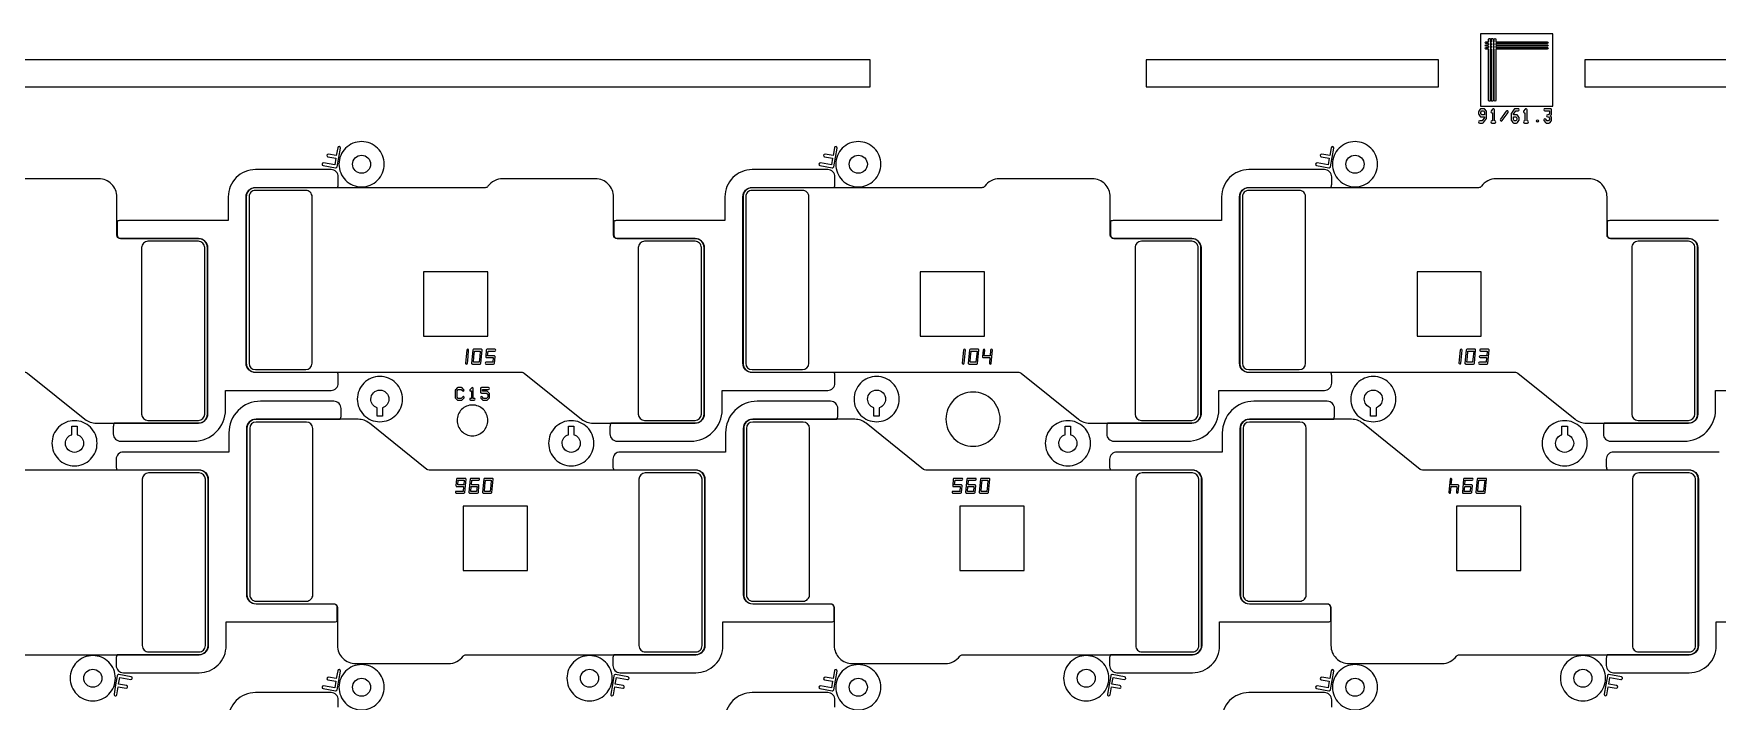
# Model space of a CAD drawing. Extents: x 2541 to 3941, y 2348 to 3338.
# Drawn here: x 3511 to 3604.2, y 2880.8 to 2917.7 of the extents above; entities that cross this region are included whole.
import ezdxf

# ---------------------------------------------------------------- set-up
doc = ezdxf.new("R2010")
doc.units = 0
doc.layers.get('0').update_dxf_attribs({"lineweight": 0})
doc.layers.add('barcodea-b_layer1', color=2, linetype='Continuous')
doc.layers.add('susa-b_layer0', color=1, linetype='Continuous')

msp = doc.modelspace()

# ---------------------------------------------------------------- linework, layer by layer
for p, q in [((3591.77072, 2912.77244), (3591.85019, 2912.77244)), ((3593.57072, 2912.77244), (3593.65019, 2912.77244)), ((3535.3018, 2897.45292), (3535.40113, 2897.45292))]:
    msp.add_line(p, q)
at = {"linetype": 'Continuous'}
for points in [[(3595.05178, 2913.71244), (3595.05178, 2917.71244), (3591.05178, 2917.71244), (3591.05178, 2913.71244)], [(3591.65818, 2917.10564), (3591.65818, 2917.16694), (3591.59688, 2917.16694), (3591.59688, 2917.10564)], [(3591.65818, 2916.95334), (3591.65818, 2917.01464), (3591.59688, 2917.01464), (3591.59688, 2916.95334)], [(3591.81048, 2917.10564), (3591.81048, 2917.16694), (3591.74918, 2917.16694), (3591.74918, 2917.10564)], [(3591.81048, 2916.95334), (3591.81048, 2917.01464), (3591.74918, 2917.01464), (3591.74918, 2916.95334)], [(3557.30366, 2914.76688), (3557.30366, 2916.26688), (3450.3203, 2916.26688), (3450.3203, 2914.76688)], [(3588.72902, 2914.76688), (3588.72902, 2916.26688), (3572.57025, 2916.26688), (3572.57025, 2914.76688)], [(3674.46389, 2914.76688), (3674.46389, 2916.26688), (3596.82742, 2916.26688), (3596.82742, 2914.76688)], [(3591.26966, 2913.23019), (3591.12233, 2913.23019), (3591.07178, 2913.30181), (3591.07178, 2913.37631), (3591.12233, 2913.44793), (3591.2191, 2913.44793), (3591.26966, 2913.37631)], [(3593.06966, 2912.96406), (3593.0191, 2912.89244), (3592.92233, 2912.89244), (3592.87178, 2912.96406), (3592.87178, 2913.11019), (3593.0191, 2913.11019), (3593.06966, 2913.03856)], [(3535.73996, 2900.16906), (3535.71076, 2899.8643), (3535.68066, 2899.55001), (3535.35926, 2899.55001), (3535.38845, 2899.85477), (3535.41856, 2900.16906)], [(3563.20996, 2900.16906), (3563.18076, 2899.8643), (3563.15066, 2899.55001), (3562.82926, 2899.55001), (3562.85845, 2899.85477), (3562.88856, 2900.16906)], [(3590.67996, 2900.16906), (3590.65076, 2899.8643), (3590.62066, 2899.55001), (3590.29926, 2899.55001), (3590.32845, 2899.85477), (3590.35856, 2900.16906)], [(3534.84663, 2893.03375), (3534.82178, 2892.77423), (3534.50038, 2892.77423), (3534.52524, 2893.03375)], [(3536.34663, 2893.03375), (3536.31744, 2892.72899), (3536.28734, 2892.4147), (3535.96594, 2892.4147), (3535.99513, 2892.71946), (3536.02524, 2893.03375)], [(3563.81663, 2893.03375), (3563.78744, 2892.72899), (3563.75734, 2892.4147), (3563.43594, 2892.4147), (3563.46513, 2892.71946), (3563.49524, 2893.03375)], [(3591.28663, 2893.03375), (3591.25744, 2892.72899), (3591.22734, 2892.4147), (3590.90594, 2892.4147), (3590.93513, 2892.71946), (3590.96524, 2893.03375)], [(3535.5622, 2892.67423), (3535.53734, 2892.4147), (3535.21594, 2892.4147), (3535.2408, 2892.67423)], [(3563.0322, 2892.67423), (3563.00734, 2892.4147), (3562.68594, 2892.4147), (3562.7108, 2892.67423)], [(3590.5022, 2892.67423), (3590.47734, 2892.4147), (3590.15594, 2892.4147), (3590.1808, 2892.67423)]]:
    msp.add_lwpolyline(points, close=True, dxfattribs=at)
for points in [[(3594.74438, 2916.86234), (3591.90148, 2916.86234), (3591.90148, 2914.01944, -1), (3591.81048, 2914.01944), (3591.81048, 2916.86234), (3591.74918, 2916.86234), (3591.74918, 2914.01944, -1), (3591.65818, 2914.01944), (3591.65818, 2916.86234), (3591.59688, 2916.86234), (3591.59688, 2914.01944, -1), (3591.50588, 2914.01944), (3591.50588, 2916.86234), (3591.35558, 2916.86234, -1), (3591.35558, 2916.95334), (3591.50588, 2916.95334), (3591.50588, 2917.01464), (3591.35558, 2917.01464, -1), (3591.35558, 2917.10564), (3591.50588, 2917.10564), (3591.50588, 2917.16694), (3591.35558, 2917.16694, -1), (3591.35558, 2917.25794), (3591.50588, 2917.25794), (3591.50588, 2917.40824, -1), (3591.59688, 2917.40824), (3591.59688, 2917.25794), (3591.65818, 2917.25794), (3591.65818, 2917.40824, -1), (3591.74918, 2917.40824), (3591.74918, 2917.25794), (3591.81048, 2917.25794), (3591.81048, 2917.40824, -1), (3591.90148, 2917.40824), (3591.90148, 2917.25794), (3594.74438, 2917.25794, -1), (3594.74438, 2917.16694), (3591.90148, 2917.16694), (3591.90148, 2917.10564), (3594.74438, 2917.10564, -1), (3594.74438, 2917.01464), (3591.90148, 2917.01464), (3591.90148, 2916.95334), (3594.74438, 2916.95334, -1)], [(3591.38966, 2913.0576), (3591.38966, 2913.17019), (3591.38966, 2913.39535, 0.156474), (3591.37847, 2913.43024), (3591.29941, 2913.54225, 0.245285), (3591.25019, 2913.56793), (3591.09125, 2913.56793, 0.245298), (3591.04203, 2913.54225), (3590.96296, 2913.43024, 0.156461), (3590.95178, 2913.39535), (3590.95178, 2913.28277, 0.156474), (3590.96296, 2913.24788), (3591.04203, 2913.13587, 0.245285), (3591.09125, 2913.11019), (3591.26966, 2913.11019), (3591.26966, 2913.07665), (3591.13963, 2912.89244), (3591.01178, 2912.89244, 1), (3591.01178, 2912.77244), (3591.17072, 2912.77244, 0.245298), (3591.21994, 2912.79813), (3591.37847, 2913.02271, 0.156461)], [(3594.98966, 2912.94502), (3594.98966, 2913.0576, 0.156474), (3594.97847, 2913.09249), (3594.92363, 2913.17019), (3594.97847, 2913.24788, 0.156461), (3594.98966, 2913.28277), (3594.98966, 2913.50793, 0.414245), (3594.92966, 2913.56793), (3594.61178, 2913.56793, 1), (3594.61178, 2913.44793), (3594.86966, 2913.44793), (3594.86966, 2913.30181), (3594.8191, 2913.23019), (3594.77072, 2913.23019, 1), (3594.77072, 2913.11019), (3594.8191, 2913.11019), (3594.86966, 2913.03856), (3594.86966, 2912.96406), (3594.8191, 2912.89244), (3594.72233, 2912.89244), (3594.66079, 2912.97962, 1), (3594.56276, 2912.91042), (3594.64203, 2912.79813, 0.245285), (3594.69125, 2912.77244), (3594.85019, 2912.77244, 0.245298), (3594.89941, 2912.79813), (3594.97847, 2912.91013, 0.156461)], [(3592.57867, 2913.36075, 1), (3592.48064, 2913.42995), (3592.16276, 2912.97962, 1), (3592.26079, 2912.91042)], [(3530.4251, 2910.49785, 0.414215), (3529.1751, 2911.74785, 0.414215), (3527.9251, 2910.49785, 0.414215), (3529.1751, 2909.24785, 0.414215)], [(3557.8951, 2910.49785, 0.414215), (3556.6451, 2911.74785, 0.414215), (3555.3951, 2910.49785, 0.414215), (3556.6451, 2909.24785, 0.414215)], [(3585.3651, 2910.49785, 0.414215), (3584.1151, 2911.74785, 0.414215), (3582.8651, 2910.49785, 0.414215), (3584.1151, 2909.24785, 0.414215)], [(3528.0033, 2911.38563, 1), (3527.85558, 2911.41168), (3527.77804, 2910.97194), (3527.3383, 2911.04948, 1), (3527.31226, 2910.90176), (3527.752, 2910.82422), (3527.68748, 2910.45834), (3527.07654, 2910.56606, 1), (3527.0505, 2910.41834), (3527.7353, 2910.29759, 0.414237), (3527.82218, 2910.35843), (3527.91268, 2910.87169), (3527.9128, 2910.87237)], [(3529.6751, 2910.49785, -0.414217), (3529.1751, 2909.99785, -0.414217), (3528.6751, 2910.49785, -0.414217), (3529.1751, 2910.99785, -0.414217)], [(3555.4733, 2911.38563, 1), (3555.32558, 2911.41168), (3555.24804, 2910.97194), (3554.8083, 2911.04948, 1), (3554.78226, 2910.90176), (3555.222, 2910.82422), (3555.15748, 2910.45834), (3554.54654, 2910.56606, 1), (3554.5205, 2910.41834), (3555.2053, 2910.29759, 0.414237), (3555.29218, 2910.35843), (3555.38268, 2910.87169), (3555.3828, 2910.87237)], [(3557.1451, 2910.49785, -0.414217), (3556.6451, 2909.99785, -0.414217), (3556.1451, 2910.49785, -0.414217), (3556.6451, 2910.99785, -0.414217)], [(3582.9433, 2911.38563, 1), (3582.79558, 2911.41168), (3582.71804, 2910.97194), (3582.2783, 2911.04948, 1), (3582.25226, 2910.90176), (3582.692, 2910.82422), (3582.62748, 2910.45834), (3582.01654, 2910.56606, 1), (3581.9905, 2910.41834), (3582.6753, 2910.29759, 0.414237), (3582.76218, 2910.35843), (3582.85268, 2910.87169), (3582.8528, 2910.87237)], [(3584.6151, 2910.49785, -0.414217), (3584.1151, 2909.99785, -0.414217), (3583.6151, 2910.49785, -0.414217), (3584.1151, 2910.99785, -0.414217)], [(3527.88437, 2898.39688), (3527.88437, 2898.79688, 0.124386), (3527.83636, 2898.98688), (3523.29948, 2898.98688, -0.414365), (3522.7896, 2899.49701), (3522.7896, 2908.69688, -0.414366), (3523.29948, 2909.20701), (3527.83636, 2909.20701, 0.124392), (3527.88437, 2909.39701), (3527.88437, 2909.79701, 0.414218), (3527.48437, 2910.19701), (3523.29948, 2910.19701, 0.414364), (3521.7996, 2908.69638), (3521.7996, 2907.38701), (3515.84249, 2907.38701, 0.124388), (3515.65249, 2907.33901), (3515.65249, 2906.58701, 0.414224), (3515.84249, 2906.39701), (3520.14947, 2906.39701, -0.414218), (3520.65959, 2905.88688), (3520.65959, 2896.687, -0.414217), (3520.14947, 2896.17688), (3515.4905, 2896.17688, 0.124388), (3515.44249, 2895.98688), (3515.44249, 2895.58688, 0.414218), (3515.84249, 2895.18688), (3519.89959, 2895.18688, 0.414215), (3521.64959, 2896.93688), (3521.64959, 2897.99688), (3527.48437, 2897.99688, 0.414218)], [(3555.35437, 2898.39688), (3555.35437, 2898.79688, 0.124386), (3555.30636, 2898.98688), (3550.76948, 2898.98688, -0.414365), (3550.2596, 2899.49701), (3550.2596, 2908.69688, -0.414366), (3550.76948, 2909.20701), (3555.30636, 2909.20701, 0.124392), (3555.35437, 2909.39701), (3555.35437, 2909.79701, 0.414218), (3554.95437, 2910.19701), (3550.76948, 2910.19701, 0.414364), (3549.2696, 2908.69638), (3549.2696, 2907.38701), (3543.31249, 2907.38701, 0.124388), (3543.12249, 2907.33901), (3543.12249, 2906.58701, 0.414224), (3543.31249, 2906.39701), (3547.61947, 2906.39701, -0.414218), (3548.12959, 2905.88688), (3548.12959, 2896.687, -0.414217), (3547.61947, 2896.17688), (3542.9605, 2896.17688, 0.124388), (3542.91249, 2895.98688), (3542.91249, 2895.58688, 0.414218), (3543.31249, 2895.18688), (3547.36959, 2895.18688, 0.414215), (3549.11959, 2896.93688), (3549.11959, 2897.99688), (3554.95437, 2897.99688, 0.414218)], [(3582.82437, 2898.39688), (3582.82437, 2898.79688, 0.124386), (3582.77636, 2898.98688), (3578.23948, 2898.98688, -0.414365), (3577.7296, 2899.49701), (3577.7296, 2908.69688, -0.414366), (3578.23948, 2909.20701), (3582.77636, 2909.20701, 0.124392), (3582.82437, 2909.39701), (3582.82437, 2909.79701, 0.414218), (3582.42437, 2910.19701), (3578.23948, 2910.19701, 0.414364), (3576.7396, 2908.69638), (3576.7396, 2907.38701), (3570.78249, 2907.38701, 0.124388), (3570.59249, 2907.33901), (3570.59249, 2906.58701, 0.414224), (3570.78249, 2906.39701), (3575.08947, 2906.39701, -0.414218), (3575.59959, 2905.88688), (3575.59959, 2896.687, -0.414217), (3575.08947, 2896.17688), (3570.4305, 2896.17688, 0.124388), (3570.38249, 2895.98688), (3570.38249, 2895.58688, 0.414218), (3570.78249, 2895.18688), (3574.83959, 2895.18688, 0.414215), (3576.58959, 2896.93688), (3576.58959, 2897.99688), (3582.42437, 2897.99688, 0.414218)], [(3520.64959, 2896.687), (3520.64959, 2905.88688, 0.414219), (3520.14947, 2906.38701), (3515.84249, 2906.38701, -0.414223), (3515.64249, 2906.58701), (3515.64249, 2908.69181, 0.414215), (3514.64249, 2909.6918), (3509.5056, 2909.6918, 0.24029), (3508.69596, 2909.2792, -0.240069), (3508.53453, 2909.19701), (3495.82948, 2909.19701, 0.414366), (3495.3296, 2908.69689), (3495.3296, 2899.49701, 0.414365), (3495.82948, 2898.99688), (3510.57901, 2898.99688, -0.170771), (3510.70422, 2898.95284), (3513.87516, 2896.4071, 0.170765), (3514.50127, 2896.18688), (3520.14947, 2896.18688, 0.414218)], [(3548.11959, 2896.687), (3548.11959, 2905.88688, 0.414219), (3547.61947, 2906.38701), (3543.31249, 2906.38701, -0.414223), (3543.11249, 2906.58701), (3543.11249, 2908.69181, 0.414215), (3542.11249, 2909.6918), (3536.9756, 2909.6918, 0.24029), (3536.16596, 2909.2792, -0.240069), (3536.00453, 2909.19701), (3523.29948, 2909.19701, 0.414366), (3522.7996, 2908.69689), (3522.7996, 2899.49701, 0.414365), (3523.29948, 2898.99688), (3538.04901, 2898.99688, -0.170771), (3538.17422, 2898.95284), (3541.34516, 2896.4071, 0.170765), (3541.97127, 2896.18688), (3547.61947, 2896.18688, 0.414218)], [(3575.58959, 2896.687), (3575.58959, 2905.88688, 0.414219), (3575.08947, 2906.38701), (3570.78249, 2906.38701, -0.414223), (3570.58249, 2906.58701), (3570.58249, 2908.69181, 0.414215), (3569.58249, 2909.6918), (3564.4456, 2909.6918, 0.24029), (3563.63596, 2909.2792, -0.240069), (3563.47453, 2909.19701), (3550.76948, 2909.19701, 0.414366), (3550.2696, 2908.69689), (3550.2696, 2899.49701, 0.414365), (3550.76948, 2898.99688), (3565.51901, 2898.99688, -0.170771), (3565.64422, 2898.95284), (3568.81516, 2896.4071, 0.170765), (3569.44127, 2896.18688), (3575.08947, 2896.18688, 0.414218)], [(3603.05959, 2896.687), (3603.05959, 2905.88688, 0.414219), (3602.55947, 2906.38701), (3598.25249, 2906.38701, -0.414223), (3598.05249, 2906.58701), (3598.05249, 2908.69181, 0.414215), (3597.05249, 2909.6918), (3591.9156, 2909.6918, 0.24029), (3591.10596, 2909.2792, -0.240069), (3590.94453, 2909.19701), (3578.23948, 2909.19701, 0.414366), (3577.7396, 2908.69689), (3577.7396, 2899.49701, 0.414365), (3578.23948, 2898.99688), (3592.98901, 2898.99688, -0.170771), (3593.11422, 2898.95284), (3596.28516, 2896.4071, 0.170765), (3596.91127, 2896.18688), (3602.55947, 2896.18688, 0.414218)], [(3535.09475, 2900.21429, 1), (3534.9952, 2900.22383), (3534.96076, 2899.8643), (3534.92633, 2899.50478, 1), (3535.02587, 2899.49524), (3535.06031, 2899.85477)], [(3535.84475, 2900.21429, 0.443552), (3535.7948, 2900.26906), (3535.37329, 2900.26906, 0.387555), (3535.32335, 2900.22383), (3535.25447, 2899.50478, 0.443552), (3535.30442, 2899.45001), (3535.72592, 2899.45001, 0.387555), (3535.77587, 2899.49524)], [(3536.56031, 2899.85477, 0.443552), (3536.51036, 2899.90953), (3536.1437, 2899.90953), (3536.16856, 2900.16906), (3536.54497, 2900.16906, 1), (3536.54497, 2900.26906), (3536.12329, 2900.26906, 0.387555), (3536.07335, 2900.22383), (3536.03891, 2899.8643, 0.443552), (3536.08886, 2899.80953), (3536.45552, 2899.80953), (3536.43066, 2899.55001), (3536.05425, 2899.55001, 1), (3536.05425, 2899.45001), (3536.47592, 2899.45001, 0.387555), (3536.52587, 2899.49524)], [(3562.56475, 2900.21429, 1), (3562.4652, 2900.22383), (3562.43076, 2899.8643), (3562.39633, 2899.50478, 1), (3562.49587, 2899.49524), (3562.53031, 2899.85477)], [(3563.31475, 2900.21429, 0.443552), (3563.2648, 2900.26906), (3562.84329, 2900.26906, 0.387555), (3562.79335, 2900.22383), (3562.72447, 2899.50478, 0.443552), (3562.77442, 2899.45001), (3563.19592, 2899.45001, 0.387555), (3563.24587, 2899.49524)], [(3564.06475, 2900.21429, 1), (3563.9652, 2900.22383), (3563.9351, 2899.90953), (3563.6137, 2899.90953), (3563.64289, 2900.21429, 1), (3563.54335, 2900.22383), (3563.50891, 2899.8643, 0.443552), (3563.55886, 2899.80953), (3563.92552, 2899.80953), (3563.89633, 2899.50478, 1), (3563.99587, 2899.49524)], [(3590.03475, 2900.21429, 1), (3589.9352, 2900.22383), (3589.90076, 2899.8643), (3589.86633, 2899.50478, 1), (3589.96587, 2899.49524), (3590.00031, 2899.85477)], [(3590.78475, 2900.21429, 0.443552), (3590.7348, 2900.26906), (3590.31329, 2900.26906, 0.387555), (3590.26335, 2900.22383), (3590.19447, 2899.50478, 0.443552), (3590.24442, 2899.45001), (3590.66592, 2899.45001, 0.387555), (3590.71587, 2899.49524)], [(3591.53475, 2900.21429, 0.443552), (3591.4848, 2900.26906), (3591.06312, 2900.26906, 1), (3591.06312, 2900.16906), (3591.42996, 2900.16906), (3591.4051, 2899.90953), (3591.02868, 2899.90953, 1), (3591.02868, 2899.80953), (3591.39552, 2899.80953), (3591.37066, 2899.55001), (3590.99425, 2899.55001, 1), (3590.99425, 2899.45001), (3591.41592, 2899.45001, 0.387555), (3591.46587, 2899.49524)], [(3531.43768, 2897.513, 0.414215), (3530.18768, 2898.763, 0.414215), (3528.93768, 2897.513, 0.414215), (3530.18768, 2896.263, 0.414215)], [(3558.90768, 2897.513, 0.414215), (3557.65768, 2898.763, 0.414215), (3556.40768, 2897.513, 0.414215), (3557.65768, 2896.263, 0.414215)], [(3586.37768, 2897.513, 0.414215), (3585.12768, 2898.763, 0.414215), (3583.87768, 2897.513, 0.414215), (3585.12768, 2896.263, 0.414215)], [(3530.68768, 2897.513, -0.327542), (3530.33768, 2897.03603), (3530.33768, 2896.56185), (3530.03768, 2896.56185), (3530.03768, 2897.03603, -0.327544), (3529.68768, 2897.513, -0.414217), (3530.18768, 2898.013, -0.414217)], [(3534.83583, 2897.5669, 1), (3534.76512, 2897.63761), (3534.68042, 2897.55292), (3534.52317, 2897.55292), (3534.45312, 2897.62297), (3534.45312, 2897.9789), (3534.52317, 2898.04895), (3534.68042, 2898.04895), (3534.76512, 2897.96425, 1), (3534.83583, 2898.03496), (3534.73664, 2898.13415, 0.200121), (3534.70113, 2898.14895), (3534.50246, 2898.14895, 0.200121), (3534.46695, 2898.13415), (3534.36792, 2898.03512, 0.200121), (3534.35312, 2897.99961), (3534.35312, 2897.60226, 0.200121), (3534.36792, 2897.56675), (3534.46695, 2897.46772, 0.200121), (3534.50246, 2897.45292), (3534.70113, 2897.45292, 0.200121), (3534.73664, 2897.46772)], [(3536.25047, 2897.60226), (3536.25047, 2897.80093, 0.200121), (3536.23567, 2897.83644), (3536.13664, 2897.93547, 0.200121), (3536.10113, 2897.95027), (3535.85312, 2897.95027), (3535.85312, 2898.04895), (3536.20047, 2898.04895, 1), (3536.20047, 2898.14895), (3535.80312, 2898.14895, 0.414253), (3535.75312, 2898.09895), (3535.75312, 2897.90027, 0.414253), (3535.80312, 2897.85027), (3536.08042, 2897.85027), (3536.15047, 2897.78022), (3536.15047, 2897.62297), (3536.08042, 2897.55292), (3535.92317, 2897.55292), (3535.83848, 2897.63761, 1), (3535.76777, 2897.5669), (3535.86695, 2897.46772, 0.200121), (3535.90246, 2897.45292), (3536.10113, 2897.45292, 0.200121), (3536.13664, 2897.46772), (3536.23567, 2897.56675, 0.200121)], [(3558.15768, 2897.513, -0.327542), (3557.80768, 2897.03603), (3557.80768, 2896.56185), (3557.50768, 2896.56185), (3557.50768, 2897.03603, -0.327544), (3557.15768, 2897.513, -0.414217), (3557.65768, 2898.013, -0.414217)], [(3564.48996, 2896.40558, 0.414215), (3562.98996, 2897.90558, 0.414215), (3561.48996, 2896.40558, 0.414215), (3562.98996, 2894.90558, 0.414215)], [(3585.62768, 2897.513, -0.327542), (3585.27768, 2897.03603), (3585.27768, 2896.56185), (3584.97768, 2896.56185), (3584.97768, 2897.03603, -0.327544), (3584.62768, 2897.513, -0.414217), (3585.12768, 2898.013, -0.414217)], [(3528.04341, 2896.59688), (3528.04341, 2896.99688, 0.414218), (3527.64341, 2897.39688), (3523.5863, 2897.39688, 0.414215), (3521.8363, 2895.64688), (3521.8363, 2894.58688), (3516.00153, 2894.58688, 0.414218), (3515.60153, 2894.18688), (3515.60153, 2893.78688, 0.124388), (3515.64953, 2893.59688), (3520.18642, 2893.59688, -0.414365), (3520.69629, 2893.08675), (3520.69629, 2883.88688, -0.414366), (3520.18642, 2883.37675), (3515.64953, 2883.37675, 0.124388), (3515.60153, 2883.18675), (3515.60153, 2882.78675, 0.414218), (3516.00153, 2882.38675), (3520.18642, 2882.38675, 0.414364), (3521.68629, 2883.88738), (3521.68629, 2885.19675), (3527.64341, 2885.19675, 0.124386), (3527.83341, 2885.24475), (3527.83341, 2885.99675, 0.414224), (3527.64341, 2886.18675), (3523.33643, 2886.18675, -0.414218), (3522.8263, 2886.69688), (3522.8263, 2895.89676, -0.414217), (3523.33643, 2896.40688), (3527.9954, 2896.40688, 0.124392)], [(3536.15704, 2896.33628, 0.414215), (3535.30704, 2897.18628, 0.414215), (3534.45704, 2896.33628, 0.414215), (3535.30704, 2895.48628, 0.414215)], [(3555.51341, 2896.59688), (3555.51341, 2896.99688, 0.414218), (3555.11341, 2897.39688), (3551.0563, 2897.39688, 0.414215), (3549.3063, 2895.64688), (3549.3063, 2894.58688), (3543.47153, 2894.58688, 0.414218), (3543.07153, 2894.18688), (3543.07153, 2893.78688, 0.124388), (3543.11953, 2893.59688), (3547.65642, 2893.59688, -0.414365), (3548.16629, 2893.08675), (3548.16629, 2883.88688, -0.414366), (3547.65642, 2883.37675), (3543.11953, 2883.37675, 0.124388), (3543.07153, 2883.18675), (3543.07153, 2882.78675, 0.414218), (3543.47153, 2882.38675), (3547.65642, 2882.38675, 0.414364), (3549.15629, 2883.88738), (3549.15629, 2885.19675), (3555.11341, 2885.19675, 0.124386), (3555.30341, 2885.24475), (3555.30341, 2885.99675, 0.414224), (3555.11341, 2886.18675), (3550.80643, 2886.18675, -0.414218), (3550.2963, 2886.69688), (3550.2963, 2895.89676, -0.414217), (3550.80643, 2896.40688), (3555.4654, 2896.40688, 0.124392)], [(3582.98341, 2896.59688), (3582.98341, 2896.99688, 0.414218), (3582.58341, 2897.39688), (3578.5263, 2897.39688, 0.414215), (3576.7763, 2895.64688), (3576.7763, 2894.58688), (3570.94153, 2894.58688, 0.414218), (3570.54153, 2894.18688), (3570.54153, 2893.78688, 0.124388), (3570.58953, 2893.59688), (3575.12642, 2893.59688, -0.414365), (3575.63629, 2893.08675), (3575.63629, 2883.88688, -0.414366), (3575.12642, 2883.37675), (3570.58953, 2883.37675, 0.124388), (3570.54153, 2883.18675), (3570.54153, 2882.78675, 0.414218), (3570.94153, 2882.38675), (3575.12642, 2882.38675, 0.414364), (3576.62629, 2883.88738), (3576.62629, 2885.19675), (3582.58341, 2885.19675, 0.124386), (3582.77341, 2885.24475), (3582.77341, 2885.99675, 0.414224), (3582.58341, 2886.18675), (3578.27643, 2886.18675, -0.414218), (3577.7663, 2886.69688), (3577.7663, 2895.89676, -0.414217), (3578.27643, 2896.40688), (3582.9354, 2896.40688, 0.124392)], [(3520.68629, 2883.88687), (3520.68629, 2893.08675, 0.414365), (3520.18642, 2893.58688), (3505.43689, 2893.58688, -0.170771), (3505.31168, 2893.63092), (3502.14074, 2896.17666, 0.170765), (3501.51463, 2896.39688), (3495.86643, 2896.39688, 0.414218), (3495.3663, 2895.89676), (3495.3663, 2886.69688, 0.414219), (3495.86643, 2886.19675), (3500.17341, 2886.19675, -0.414223), (3500.37341, 2885.99675), (3500.37341, 2883.89195, 0.414215), (3501.3734, 2882.89196), (3506.5103, 2882.89196, 0.24029), (3507.31994, 2883.30456, -0.240069), (3507.48137, 2883.38675), (3520.18642, 2883.38675, 0.414366)], [(3514.54822, 2895.07076, 0.414215), (3513.29822, 2896.32076, 0.414215), (3512.04822, 2895.07076, 0.414215), (3513.29822, 2893.82076, 0.414215)], [(3513.79822, 2895.07076, -0.414217), (3513.29822, 2894.57076, -0.414217), (3512.79822, 2895.07076, -0.327542), (3513.14822, 2895.54773), (3513.14822, 2896.02191), (3513.44822, 2896.02191), (3513.44822, 2895.54773, -0.327544)], [(3548.15629, 2883.88687), (3548.15629, 2893.08675, 0.414365), (3547.65642, 2893.58688), (3532.90689, 2893.58688, -0.170771), (3532.78168, 2893.63092), (3529.61074, 2896.17666, 0.170765), (3528.98463, 2896.39688), (3523.33643, 2896.39688, 0.414218), (3522.8363, 2895.89676), (3522.8363, 2886.69688, 0.414219), (3523.33643, 2886.19675), (3527.64341, 2886.19675, -0.414223), (3527.84341, 2885.99675), (3527.84341, 2883.89195, 0.414215), (3528.8434, 2882.89196), (3533.9803, 2882.89196, 0.24029), (3534.78994, 2883.30456, -0.240069), (3534.95137, 2883.38675), (3547.65642, 2883.38675, 0.414366)], [(3542.01822, 2895.07076, 0.414215), (3540.76822, 2896.32076, 0.414215), (3539.51822, 2895.07076, 0.414215), (3540.76822, 2893.82076, 0.414215)], [(3541.26822, 2895.07076, -0.414217), (3540.76822, 2894.57076, -0.414217), (3540.26822, 2895.07076, -0.327542), (3540.61822, 2895.54773), (3540.61822, 2896.02191), (3540.91822, 2896.02191), (3540.91822, 2895.54773, -0.327544)], [(3575.62629, 2883.88687), (3575.62629, 2893.08675, 0.414365), (3575.12642, 2893.58688), (3560.37689, 2893.58688, -0.170771), (3560.25168, 2893.63092), (3557.08074, 2896.17666, 0.170765), (3556.45463, 2896.39688), (3550.80643, 2896.39688, 0.414218), (3550.3063, 2895.89676), (3550.3063, 2886.69688, 0.414219), (3550.80643, 2886.19675), (3555.11341, 2886.19675, -0.414223), (3555.31341, 2885.99675), (3555.31341, 2883.89195, 0.414215), (3556.3134, 2882.89196), (3561.4503, 2882.89196, 0.24029), (3562.25994, 2883.30456, -0.240069), (3562.42137, 2883.38675), (3575.12642, 2883.38675, 0.414366)], [(3569.48822, 2895.07076, 0.414215), (3568.23822, 2896.32076, 0.414215), (3566.98822, 2895.07076, 0.414215), (3568.23822, 2893.82076, 0.414215)], [(3568.73822, 2895.07076, -0.414217), (3568.23822, 2894.57076, -0.414217), (3567.73822, 2895.07076, -0.327542), (3568.08822, 2895.54773), (3568.08822, 2896.02191), (3568.38822, 2896.02191), (3568.38822, 2895.54773, -0.327544)], [(3603.09629, 2883.88687), (3603.09629, 2893.08675, 0.414365), (3602.59642, 2893.58688), (3587.84689, 2893.58688, -0.170771), (3587.72168, 2893.63092), (3584.55074, 2896.17666, 0.170765), (3583.92463, 2896.39688), (3578.27643, 2896.39688, 0.414218), (3577.7763, 2895.89676), (3577.7763, 2886.69688, 0.414219), (3578.27643, 2886.19675), (3582.58341, 2886.19675, -0.414223), (3582.78341, 2885.99675), (3582.78341, 2883.89195, 0.414215), (3583.7834, 2882.89196), (3588.9203, 2882.89196, 0.24029), (3589.72994, 2883.30456, -0.240069), (3589.89137, 2883.38675), (3602.59642, 2883.38675, 0.414366)], [(3596.95822, 2895.07076, 0.414215), (3595.70822, 2896.32076, 0.414215), (3594.45822, 2895.07076, 0.414215), (3595.70822, 2893.82076, 0.414215)], [(3596.20822, 2895.07076, -0.414217), (3595.70822, 2894.57076, -0.414217), (3595.20822, 2895.07076, -0.327542), (3595.55822, 2895.54773), (3595.55822, 2896.02191), (3595.85822, 2896.02191), (3595.85822, 2895.54773, -0.327544)], [(3534.95142, 2893.07898, 0.443552), (3534.90148, 2893.13375), (3534.47997, 2893.13375, 0.387555), (3534.43003, 2893.08852), (3534.39559, 2892.72899, 0.443552), (3534.44554, 2892.67423), (3534.8122, 2892.67423), (3534.78734, 2892.4147), (3534.41092, 2892.4147, 1), (3534.41092, 2892.3147), (3534.8326, 2892.3147, 0.387555), (3534.88255, 2892.35993)], [(3535.66699, 2892.71946, 0.443552), (3535.61704, 2892.77423), (3535.25038, 2892.77423), (3535.27524, 2893.03375), (3535.65165, 2893.03375, 1), (3535.65165, 2893.13375), (3535.22997, 2893.13375, 0.387555), (3535.18003, 2893.08852), (3535.11115, 2892.36947, 0.443552), (3535.1611, 2892.3147), (3535.5826, 2892.3147, 0.387555), (3535.63255, 2892.35993)], [(3536.45142, 2893.07898, 0.443552), (3536.40148, 2893.13375), (3535.97997, 2893.13375, 0.387555), (3535.93003, 2893.08852), (3535.86115, 2892.36947, 0.443552), (3535.9111, 2892.3147), (3536.3326, 2892.3147, 0.387555), (3536.38255, 2892.35993)], [(3562.38699, 2892.71946, 0.443552), (3562.33704, 2892.77423), (3561.97038, 2892.77423), (3561.99524, 2893.03375), (3562.37165, 2893.03375, 1), (3562.37165, 2893.13375), (3561.94997, 2893.13375, 0.387555), (3561.90003, 2893.08852), (3561.86559, 2892.72899, 0.443552), (3561.91554, 2892.67423), (3562.2822, 2892.67423), (3562.25734, 2892.4147), (3561.88092, 2892.4147, 1), (3561.88092, 2892.3147), (3562.3026, 2892.3147, 0.387555), (3562.35255, 2892.35993)], [(3563.13699, 2892.71946, 0.443552), (3563.08704, 2892.77423), (3562.72038, 2892.77423), (3562.74524, 2893.03375), (3563.12165, 2893.03375, 1), (3563.12165, 2893.13375), (3562.69997, 2893.13375, 0.387555), (3562.65003, 2893.08852), (3562.58115, 2892.36947, 0.443552), (3562.6311, 2892.3147), (3563.0526, 2892.3147, 0.387555), (3563.10255, 2892.35993)], [(3563.92142, 2893.07898, 0.443552), (3563.87148, 2893.13375), (3563.44997, 2893.13375, 0.387555), (3563.40003, 2893.08852), (3563.33115, 2892.36947, 0.443552), (3563.3811, 2892.3147), (3563.8026, 2892.3147, 0.387555), (3563.85255, 2892.35993)], [(3589.85699, 2892.71946, 0.443552), (3589.80704, 2892.77423), (3589.44038, 2892.77423), (3589.46957, 2893.07898, 1), (3589.37003, 2893.08852), (3589.30115, 2892.36947, 1), (3589.4007, 2892.35993), (3589.4308, 2892.67423), (3589.7522, 2892.67423), (3589.72301, 2892.36947, 1), (3589.82255, 2892.35993)], [(3590.60699, 2892.71946, 0.443552), (3590.55704, 2892.77423), (3590.19038, 2892.77423), (3590.21524, 2893.03375), (3590.59165, 2893.03375, 1), (3590.59165, 2893.13375), (3590.16997, 2893.13375, 0.387555), (3590.12003, 2893.08852), (3590.05115, 2892.36947, 0.443552), (3590.1011, 2892.3147), (3590.5226, 2892.3147, 0.387555), (3590.57255, 2892.35993)], [(3591.39142, 2893.07898, 0.443552), (3591.34148, 2893.13375), (3590.91997, 2893.13375, 0.387555), (3590.87003, 2893.08852), (3590.80115, 2892.36947, 0.443552), (3590.8511, 2892.3147), (3591.2726, 2892.3147, 0.387555), (3591.32255, 2892.35993)], [(3515.5608, 2882.08591, 0.414215), (3514.3108, 2883.33591, 0.414215), (3513.0608, 2882.08591, 0.414215), (3514.3108, 2880.83591, 0.414215)], [(3530.4251, 2881.58785, 0.414215), (3529.1751, 2882.83785, 0.414215), (3527.9251, 2881.58785, 0.414215), (3529.1751, 2880.33785, 0.414215)], [(3543.0308, 2882.08591, 0.414215), (3541.7808, 2883.33591, 0.414215), (3540.5308, 2882.08591, 0.414215), (3541.7808, 2880.83591, 0.414215)], [(3557.8951, 2881.58785, 0.414215), (3556.6451, 2882.83785, 0.414215), (3555.3951, 2881.58785, 0.414215), (3556.6451, 2880.33785, 0.414215)], [(3570.5008, 2882.08591, 0.414215), (3569.2508, 2883.33591, 0.414215), (3568.0008, 2882.08591, 0.414215), (3569.2508, 2880.83591, 0.414215)], [(3585.3651, 2881.58785, 0.414215), (3584.1151, 2882.83785, 0.414215), (3582.8651, 2881.58785, 0.414215), (3584.1151, 2880.33785, 0.414215)], [(3597.9708, 2882.08591, 0.414215), (3596.7208, 2883.33591, 0.414215), (3595.4708, 2882.08591, 0.414215), (3596.7208, 2880.83591, 0.414215)], [(3514.8108, 2882.08591, -0.414217), (3514.3108, 2881.58591, -0.414217), (3513.8108, 2882.08591, -0.414217), (3514.3108, 2882.58591, -0.414217)], [(3516.4354, 2882.16542), (3515.7506, 2882.28617, 0.414237), (3515.66372, 2882.22533), (3515.57322, 2881.71207), (3515.5731, 2881.71139), (3515.4826, 2881.19813, 1), (3515.63032, 2881.17208), (3515.70785, 2881.61182), (3516.14759, 2881.53428, 1), (3516.17364, 2881.682), (3515.7339, 2881.75954), (3515.79842, 2882.12542), (3516.40936, 2882.0177, 1)], [(3528.0033, 2882.47563, 1), (3527.85558, 2882.50168), (3527.77804, 2882.06194), (3527.3383, 2882.13948, 1), (3527.31226, 2881.99176), (3527.752, 2881.91422), (3527.68748, 2881.54834), (3527.07654, 2881.65606, 1), (3527.0505, 2881.50834), (3527.7353, 2881.38759, 0.414237), (3527.82218, 2881.44843), (3527.91268, 2881.96169), (3527.9128, 2881.96237)], [(3529.6751, 2881.58785, -0.414217), (3529.1751, 2881.08785, -0.414217), (3528.6751, 2881.58785, -0.414217), (3529.1751, 2882.08785, -0.414217)], [(3542.2808, 2882.08591, -0.414217), (3541.7808, 2881.58591, -0.414217), (3541.2808, 2882.08591, -0.414217), (3541.7808, 2882.58591, -0.414217)], [(3543.9054, 2882.16542), (3543.2206, 2882.28617, 0.414237), (3543.13372, 2882.22533), (3543.04322, 2881.71207), (3543.0431, 2881.71139), (3542.9526, 2881.19813, 1), (3543.10032, 2881.17208), (3543.17785, 2881.61182), (3543.61759, 2881.53428, 1), (3543.64364, 2881.682), (3543.2039, 2881.75954), (3543.26842, 2882.12542), (3543.87936, 2882.0177, 1)], [(3555.4733, 2882.47563, 1), (3555.32558, 2882.50168), (3555.24804, 2882.06194), (3554.8083, 2882.13948, 1), (3554.78226, 2881.99176), (3555.222, 2881.91422), (3555.15748, 2881.54834), (3554.54654, 2881.65606, 1), (3554.5205, 2881.50834), (3555.2053, 2881.38759, 0.414237), (3555.29218, 2881.44843), (3555.38268, 2881.96169), (3555.3828, 2881.96237)], [(3557.1451, 2881.58785, -0.414217), (3556.6451, 2881.08785, -0.414217), (3556.1451, 2881.58785, -0.414217), (3556.6451, 2882.08785, -0.414217)], [(3569.7508, 2882.08591, -0.414217), (3569.2508, 2881.58591, -0.414217), (3568.7508, 2882.08591, -0.414217), (3569.2508, 2882.58591, -0.414217)], [(3571.3754, 2882.16542), (3570.6906, 2882.28617, 0.414237), (3570.60372, 2882.22533), (3570.51322, 2881.71207), (3570.5131, 2881.71139), (3570.4226, 2881.19813, 1), (3570.57032, 2881.17208), (3570.64785, 2881.61182), (3571.08759, 2881.53428, 1), (3571.11364, 2881.682), (3570.6739, 2881.75954), (3570.73842, 2882.12542), (3571.34936, 2882.0177, 1)], [(3582.9433, 2882.47563, 1), (3582.79558, 2882.50168), (3582.71804, 2882.06194), (3582.2783, 2882.13948, 1), (3582.25226, 2881.99176), (3582.692, 2881.91422), (3582.62748, 2881.54834), (3582.01654, 2881.65606, 1), (3581.9905, 2881.50834), (3582.6753, 2881.38759, 0.414237), (3582.76218, 2881.44843), (3582.85268, 2881.96169), (3582.8528, 2881.96237)], [(3584.6151, 2881.58785, -0.414217), (3584.1151, 2881.08785, -0.414217), (3583.6151, 2881.58785, -0.414217), (3584.1151, 2882.08785, -0.414217)], [(3597.2208, 2882.08591, -0.414217), (3596.7208, 2881.58591, -0.414217), (3596.2208, 2882.08591, -0.414217), (3596.7208, 2882.58591, -0.414217)], [(3598.8454, 2882.16542), (3598.1606, 2882.28617, 0.414237), (3598.07372, 2882.22533), (3597.98322, 2881.71207), (3597.9831, 2881.71139), (3597.8926, 2881.19813, 1), (3598.04032, 2881.17208), (3598.11785, 2881.61182), (3598.55759, 2881.53428, 1), (3598.58364, 2881.682), (3598.1439, 2881.75954), (3598.20842, 2882.12542), (3598.81936, 2882.0177, 1)]]:
    msp.add_lwpolyline(points, format="xyb", close=True, dxfattribs=at)
for points in [[(3591.85019, 2912.77244, 1), (3591.85019, 2912.89244), (3591.83072, 2912.89244), (3591.83072, 2913.50793, 0.734055), (3591.7215, 2913.54225), (3591.64223, 2913.42995, 0.727575), (3591.71072, 2913.3386), (3591.71072, 2912.89244), (3591.69125, 2912.89244, 1), (3591.69125, 2912.77244), (3591.77072, 2912.77244)], [(3593.18966, 2912.94502), (3593.18966, 2913.0576, 0.156474), (3593.17847, 2913.09249), (3593.09941, 2913.2045, 0.245285), (3593.05019, 2913.23019), (3592.87178, 2913.23019), (3592.87178, 2913.26373), (3593.0018, 2913.44793), (3593.12966, 2913.44793, 1), (3593.12966, 2913.56793), (3592.97072, 2913.56793, 0.245298), (3592.9215, 2913.54225), (3592.76296, 2913.31766, 0.156461), (3592.75178, 2913.28277), (3592.75178, 2913.17019)], [(3593.65019, 2912.77244, 1), (3593.65019, 2912.89244), (3593.63072, 2912.89244), (3593.63072, 2913.50793, 0.734055), (3593.5215, 2913.54225), (3593.44223, 2913.42995, 0.727575), (3593.51072, 2913.3386), (3593.51072, 2912.89244), (3593.49125, 2912.89244, 1), (3593.49125, 2912.77244), (3593.57072, 2912.77244)], [(3592.75178, 2913.17019), (3592.75178, 2912.94502, 0.156474), (3592.76296, 2912.91013), (3592.84203, 2912.79813, 0.245285), (3592.89125, 2912.77244), (3593.05019, 2912.77244, 0.245298), (3593.09941, 2912.79813), (3593.17847, 2912.91013, 0.156461), (3593.18966, 2912.94502)], [(3604.2096, 2907.38701), (3598.25249, 2907.38701, 0.124388), (3598.06249, 2907.33901), (3598.06249, 2906.58701, 0.414224), (3598.25249, 2906.39701), (3602.55947, 2906.39701, -0.414218), (3603.06959, 2905.88688), (3603.06959, 2896.687, -0.414217), (3602.55947, 2896.17688), (3597.9005, 2896.17688, 0.124388), (3597.85249, 2895.98688), (3597.85249, 2895.58688, 0.414218), (3598.25249, 2895.18688), (3602.30959, 2895.18688, 0.414215), (3604.05959, 2896.93688), (3604.05959, 2897.99688), (3609.89437, 2897.99688, 0.414218)], [(3535.40113, 2897.45292, 1), (3535.40113, 2897.55292), (3535.3518, 2897.55292), (3535.3518, 2898.09895, 0.669786), (3535.26629, 2898.13415), (3535.1671, 2898.03496, 1), (3535.23781, 2897.96425), (3535.2518, 2897.97824)], [(3535.2518, 2897.97824), (3535.2518, 2897.55292), (3535.20246, 2897.55292, 1), (3535.20246, 2897.45292), (3535.3018, 2897.45292)], [(3604.2463, 2894.58688), (3598.41153, 2894.58688, 0.414218), (3598.01153, 2894.18688), (3598.01153, 2893.78688, 0.124388), (3598.05953, 2893.59688), (3602.59642, 2893.59688, -0.414365), (3603.10629, 2893.08675), (3603.10629, 2883.88688, -0.414366), (3602.59642, 2883.37675), (3598.05953, 2883.37675, 0.124388), (3598.01153, 2883.18675), (3598.01153, 2882.78675, 0.414218), (3598.41153, 2882.38675), (3602.59642, 2882.38675, 0.414364), (3604.09629, 2883.88738), (3604.09629, 2885.19675), (3610.05341, 2885.19675, 0.124386)], [(3527.88437, 2880.48701), (3527.88437, 2880.88701, 0.414218), (3527.48437, 2881.28701), (3523.29948, 2881.28701, 0.414364), (3521.7996, 2879.78638)], [(3555.35437, 2880.48701), (3555.35437, 2880.88701, 0.414218), (3554.95437, 2881.28701), (3550.76948, 2881.28701, 0.414364), (3549.2696, 2879.78638)], [(3582.82437, 2880.48701), (3582.82437, 2880.88701, 0.414218), (3582.42437, 2881.28701), (3578.23948, 2881.28701, 0.414364), (3576.7396, 2879.78638)]]:
    msp.add_lwpolyline(points, format="xyb", dxfattribs=at)
msp.add_circle((3594.21045, 2912.88873), 0.06)
at = {"layer": 'barcodea-b_layer1', "linetype": 'Continuous'}
for points in [[(3536.16, 2900.98748), (3536.16, 2904.54348), (3532.604, 2904.54348), (3532.604, 2900.98748)], [(3563.63, 2900.98748), (3563.63, 2904.54348), (3560.074, 2904.54348), (3560.074, 2900.98748)], [(3591.1, 2900.98748), (3591.1, 2904.54348), (3587.544, 2904.54348), (3587.544, 2900.98748)], [(3538.35189, 2888.04028), (3538.35189, 2891.59628), (3534.79589, 2891.59628), (3534.79589, 2888.04028)], [(3565.82189, 2888.04028), (3565.82189, 2891.59628), (3562.26589, 2891.59628), (3562.26589, 2888.04028)], [(3593.29189, 2888.04028), (3593.29189, 2891.59628), (3589.73589, 2891.59628), (3589.73589, 2888.04028)]]:
    msp.add_lwpolyline(points, close=True, dxfattribs=at)
at = {"layer": 'susa-b_layer0', "linetype": 'Continuous'}
for points in [[(3526.43955, 2899.49701), (3526.43955, 2908.69714, 0.414221), (3526.08954, 2909.04715), (3523.29958, 2909.04715, 0.414218), (3522.94959, 2908.69714), (3522.94959, 2899.49726, 0.414197), (3523.29958, 2899.14725), (3526.08954, 2899.14725, 0.414007)], [(3553.90955, 2899.49701), (3553.90955, 2908.69714, 0.414221), (3553.55954, 2909.04715), (3550.76958, 2909.04715, 0.414218), (3550.41959, 2908.69714), (3550.41959, 2899.49726, 0.414197), (3550.76958, 2899.14725), (3553.55954, 2899.14725, 0.414007)], [(3581.37955, 2899.49701), (3581.37955, 2908.69714, 0.414221), (3581.02954, 2909.04715), (3578.23958, 2909.04715, 0.414218), (3577.88959, 2908.69714), (3577.88959, 2899.49726, 0.414197), (3578.23958, 2899.14725), (3581.02954, 2899.14725, 0.414007)], [(3520.49948, 2896.687), (3520.49948, 2905.88714, 0.414221), (3520.14947, 2906.23715), (3517.35951, 2906.23715, 0.414218), (3517.00952, 2905.88714), (3517.00952, 2896.68726, 0.414197), (3517.35951, 2896.33725), (3520.14947, 2896.33725, 0.414007)], [(3547.96948, 2896.687), (3547.96948, 2905.88714, 0.414221), (3547.61947, 2906.23715), (3544.82951, 2906.23715, 0.414218), (3544.47952, 2905.88714), (3544.47952, 2896.68726, 0.414197), (3544.82951, 2896.33725), (3547.61947, 2896.33725, 0.414007)], [(3575.43948, 2896.687), (3575.43948, 2905.88714, 0.414221), (3575.08947, 2906.23715), (3572.29951, 2906.23715, 0.414218), (3571.94952, 2905.88714), (3571.94952, 2896.68726, 0.414197), (3572.29951, 2896.33725), (3575.08947, 2896.33725, 0.414007)], [(3602.90948, 2896.687), (3602.90948, 2905.88714, 0.414221), (3602.55947, 2906.23715), (3599.76951, 2906.23715, 0.414218), (3599.41952, 2905.88714), (3599.41952, 2896.68726, 0.414197), (3599.76951, 2896.33725), (3602.55947, 2896.33725, 0.414007)], [(3526.47638, 2886.69662), (3526.47638, 2895.8965, 0.414197), (3526.12639, 2896.24651), (3523.33643, 2896.24651, 0.414007), (3522.98642, 2895.89676), (3522.98642, 2886.69662, 0.414221), (3523.33643, 2886.34661), (3526.12639, 2886.34661, 0.414218)], [(3553.94638, 2886.69662), (3553.94638, 2895.8965, 0.414197), (3553.59639, 2896.24651), (3550.80643, 2896.24651, 0.414007), (3550.45642, 2895.89676), (3550.45642, 2886.69662, 0.414221), (3550.80643, 2886.34661), (3553.59639, 2886.34661, 0.414218)], [(3581.41638, 2886.69662), (3581.41638, 2895.8965, 0.414197), (3581.06639, 2896.24651), (3578.27643, 2896.24651, 0.414007), (3577.92642, 2895.89676), (3577.92642, 2886.69662, 0.414221), (3578.27643, 2886.34661), (3581.06639, 2886.34661, 0.414218)], [(3520.53631, 2883.88662), (3520.53631, 2893.0865, 0.414197), (3520.18632, 2893.43651), (3517.39636, 2893.43651, 0.414007), (3517.04635, 2893.08675), (3517.04635, 2883.88662, 0.414221), (3517.39636, 2883.53661), (3520.18632, 2883.53661, 0.414218)], [(3548.00631, 2883.88662), (3548.00631, 2893.0865, 0.414197), (3547.65632, 2893.43651), (3544.86636, 2893.43651, 0.414007), (3544.51635, 2893.08675), (3544.51635, 2883.88662, 0.414221), (3544.86636, 2883.53661), (3547.65632, 2883.53661, 0.414218)], [(3575.47631, 2883.88662), (3575.47631, 2893.0865, 0.414197), (3575.12632, 2893.43651), (3572.33636, 2893.43651, 0.414007), (3571.98635, 2893.08675), (3571.98635, 2883.88662, 0.414221), (3572.33636, 2883.53661), (3575.12632, 2883.53661, 0.414218)], [(3602.94631, 2883.88662), (3602.94631, 2893.0865, 0.414197), (3602.59632, 2893.43651), (3599.80636, 2893.43651, 0.414007), (3599.45635, 2893.08675), (3599.45635, 2883.88662, 0.414221), (3599.80636, 2883.53661), (3602.59632, 2883.53661, 0.414218)]]:
    msp.add_lwpolyline(points, format="xyb", close=True, dxfattribs=at)

doc.saveas('drawing.dxf')
